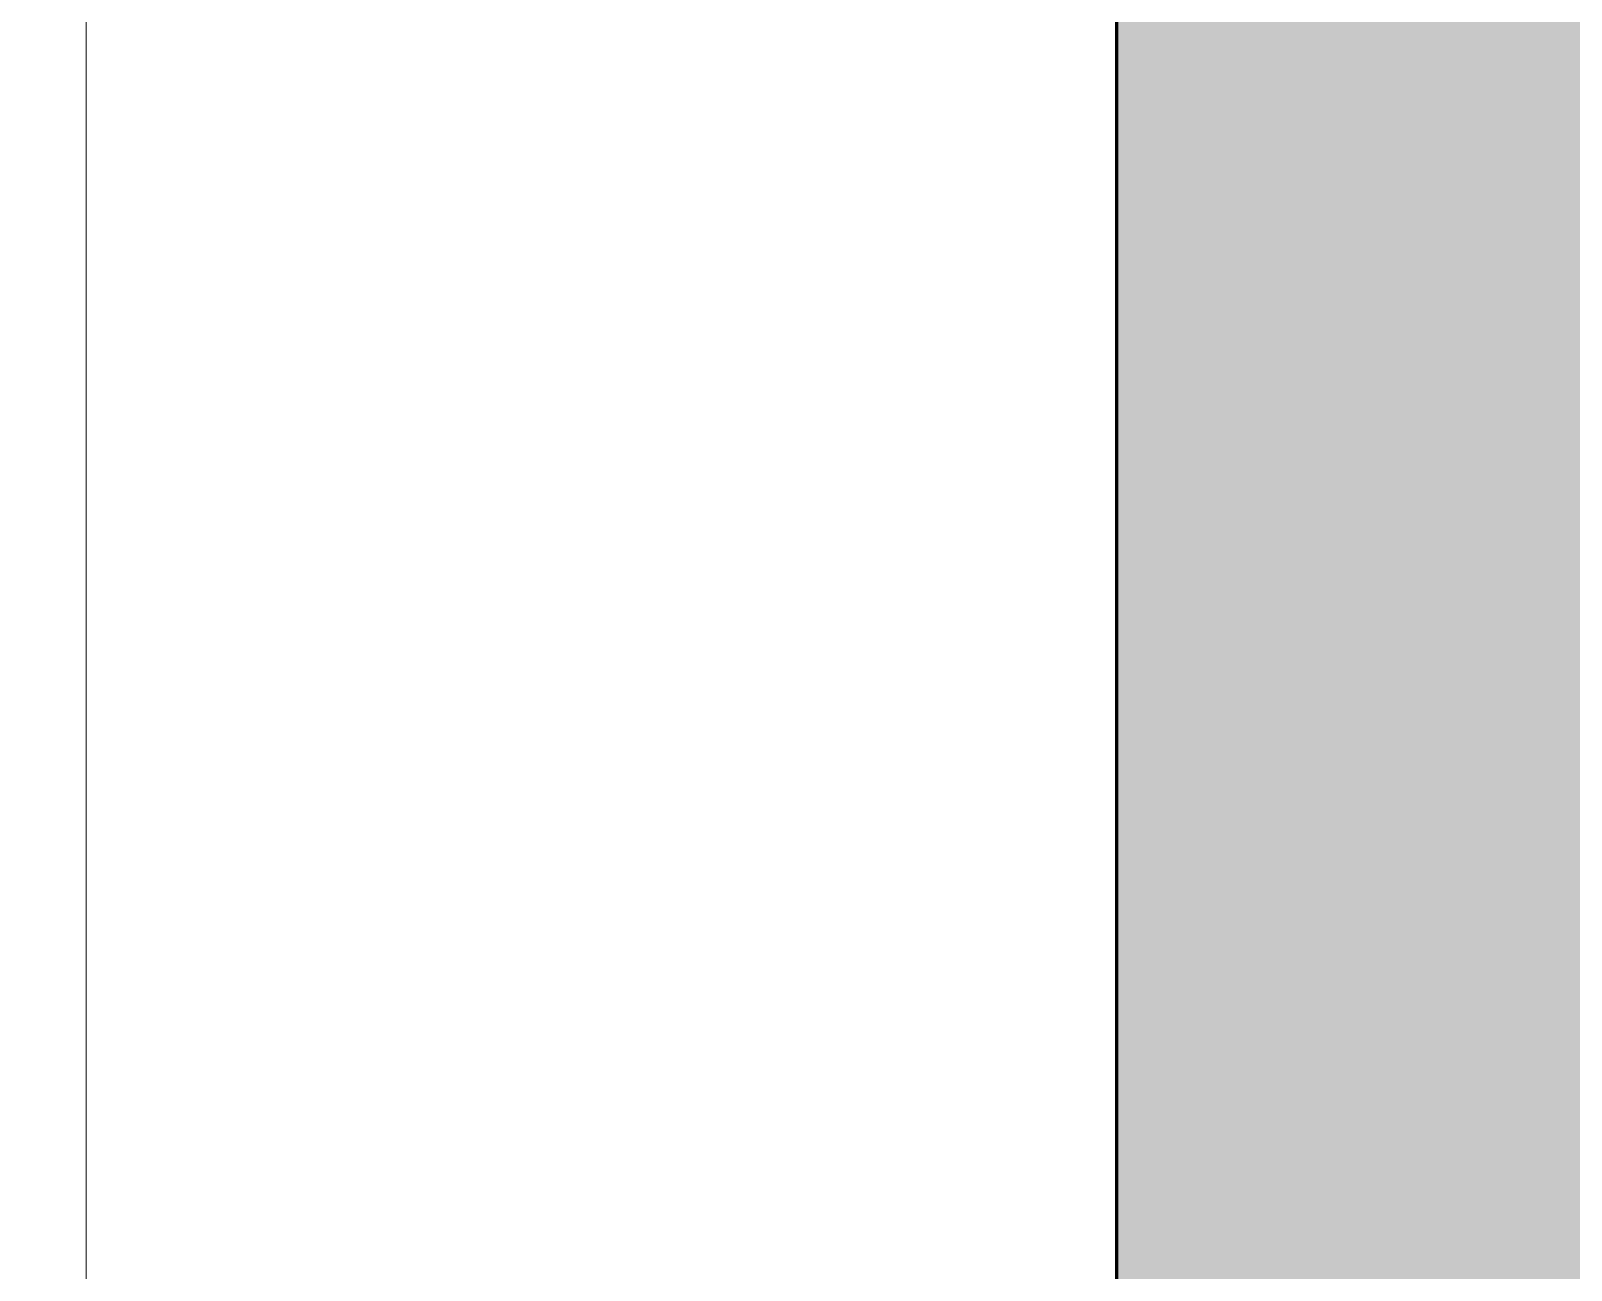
# Model space of a CAD drawing. Header units: inches. Extents: x -4169 to -1846, y 9706 to 12377.
# Drawn here: x -2740.911 to -2740.043, y 10378.664 to 10379.363 of the extents above; entities that cross this region are included whole.
import ezdxf

# ---------------------------------------------------------------- set-up
doc = ezdxf.new("R2010")
doc.units = ezdxf.units.IN
doc.header["$MEASUREMENT"] = 0
for name, color, linetype, lineweight in [('A-CLNG', 13, 'Continuous', 18), ('A-CLNG-PATT-1', 252, 'Continuous', 18), ('I-WALL', 2, 'Continuous', 18), ('I-WALL-3', 2, 'Continuous', 60)]:
    doc.layers.add(name, color=color, linetype=linetype, lineweight=lineweight)

msp = doc.modelspace()

# ---------------------------------------------------------------- hatches: boundary and pattern name
at = {"layer": 'A-CLNG-PATT-1'}
h = msp.add_hatch(dxfattribs=at)
h.set_pattern_fill('FP_28', color=256, style=0, pattern_type=2)
h.set_pattern_definition([(108.435, (4.16, 0), (-16.000521, 32.0003383), [6.072, -44.525]), (139.399, (2.24, 5.76), (-96.00016541, 79.9998798), [2.95, -144.562]), (136.848, (16, 7.68), (-240.00202852, 223.9982064), [7.018, -343.889]), (109.983, (10.88, 12.48), (-47.99971113, 127.99986808), [3.746, -183.53]), (90, (9.6, 0), (-16, 16), [3.2, -12.8]), (118.443, (9.6, 3.2), (112.0002199, -207.99937941), [8.734, -427.981]), (84.289, (5.44, 10.88), (-16.00092206, -143.99947947), [3.216, -157.582]), (129.806, (5.76, 14.08), (64.00060153, -80.0001644), [2.499, -122.465])])
h.paths.add_polyline_path([(-2797.52374, 10363.1644), (-2781.19874, 10363.1644), (-2781.19874, 10363.4144), (-2779.28021, 10363.4144), (-2779.28021, 10425.3894), (-2798.23021, 10425.3894), (-2798.23021, 10381.1644), (-2797.52374, 10381.1644), (-2797.52374, 10369.77949)], flags=0)
h.paths.add_polyline_path([(-2743.19874, 10363.1644), (-2743.19874, 10363.4144), (-2741.19874, 10363.4144), (-2741.19874, 10363.1644), (-2740.88021, 10363.1644), (-2740.88021, 10425.3894), (-2779.03021, 10425.3894), (-2779.03021, 10363.1644), (-2755.09865, 10363.1644)], flags=0)
h.paths.add_polyline_path([(-2738.67374, 10382.4144), (-2721.68021, 10382.4144), (-2721.68021, 10425.3894), (-2740.63021, 10425.3894), (-2740.63021, 10382.4144)], flags=0)
at = {"layer": 'I-WALL'}
msp.add_hatch(color=256, dxfattribs=at).paths.add_polyline_path([(-2739.79874, 10362.6644), (-2739.79874, 10381.1644), (-2740.29874, 10381.1644), (-2740.29874, 10362.6644)], flags=0)

# ---------------------------------------------------------------- linework, layer by layer
at = {"layer": 'A-CLNG'}
msp.add_line((-2740.88021, 10425.3894), (-2740.88021, 10363.1644), dxfattribs=at)
at = {"layer": 'I-WALL-3'}
msp.add_line((-2740.29874, 10363.1644), (-2740.29874, 10381.1644), dxfattribs=at)

doc.saveas('drawing.dxf')
